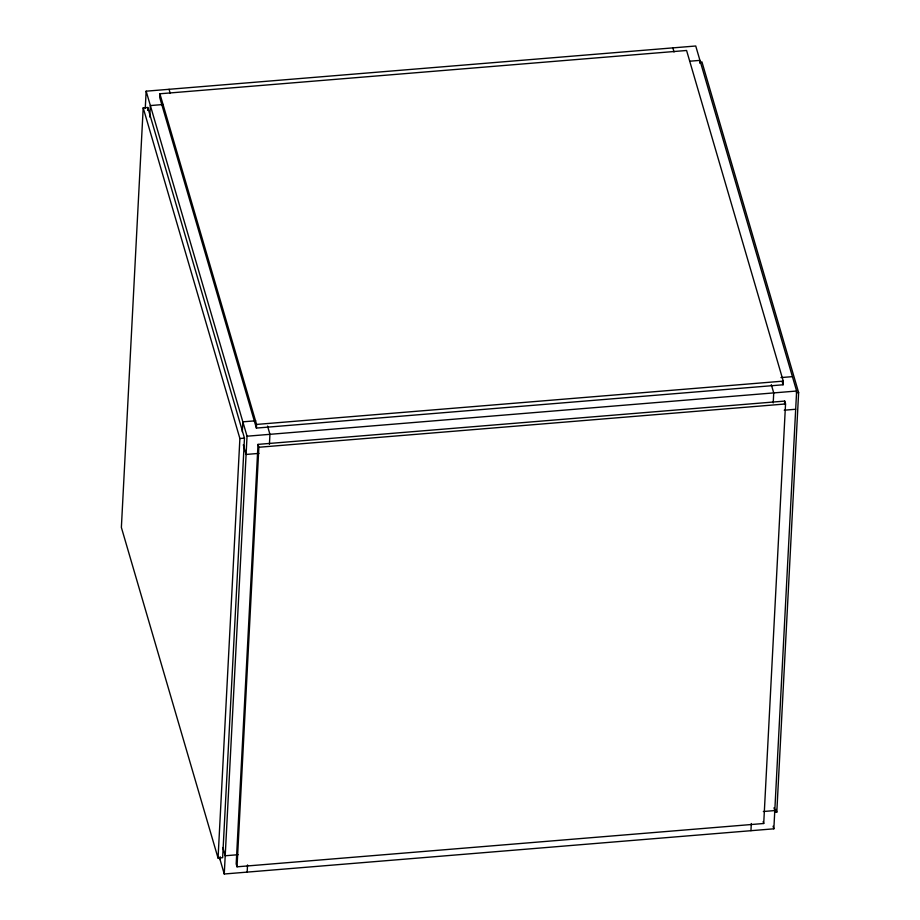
<?xml version="1.0" encoding="UTF-8"?>
<svg xmlns="http://www.w3.org/2000/svg" width="920" height="920" viewBox="0 0 920 920"><rect width="100%" height="100%" fill="white"/><g stroke="black" fill="none" stroke-linecap="round" stroke-linejoin="round"><path stroke-width="1.38" d="M143.198 107.87L121.371 527.424L218.052 858.072L222.64 857.693L244.467 438.138L147.775 107.502L143.198 107.87L239.89 438.518L218.052 858.072M145.256 108.41L146.153 91.183L695.738 46L796.628 391.023L773.846 828.817L224.261 874L219.443 857.509M147.637 110.365L147.775 107.502M149.764 117.047L150.362 105.57L163.242 104.501M159.896 93.782L159.701 97.439L256.392 428.076L783.081 384.778L783.265 381.122L686.584 50.485L159.896 93.782L256.577 424.43L256.392 428.076M220.052 859.625L220.202 856.75M242.316 431.882L242.845 421.831L255.725 420.773M224.261 874L247.043 436.206L146.153 91.183M258.014 444.383L236.187 863.937L237.026 866.812L763.715 823.503L785.542 403.96L784.702 401.085L258.014 444.383L258.865 447.258L237.026 866.812M247.158 872.114L247.537 864.938M269.422 444.371L269.939 434.32L267.536 426.075M699.798 63.25L699.947 60.375L689.919 61.203M750.95 830.691L751.318 823.515M773.202 402.948L773.731 392.897L771.317 384.652M784.553 403.949L784.702 401.085M774.513 812.314L776.802 812.13L798.629 392.575L701.948 61.927L699.66 62.123M780.976 377.579L792.431 376.648M256.577 424.43L783.265 381.122M247.043 436.206L796.628 391.023M239.89 438.518L244.467 438.138M796.341 392.759L798.629 392.575M258.865 447.258L785.542 403.96M258.98 453.387L246.1 454.445L243.282 444.831M784.231 410.205L795.685 409.262M238.096 854.703L225.216 855.761L222.801 847.515M763.347 811.509L774.801 810.566L773.996 807.817M782.276 382.018L783.081 384.778M672.842 47.886L674.049 52.003M775.997 809.37L776.802 812.13M773.087 826.194L773.846 828.817M763.151 821.594L763.715 823.503M169.05 89.309L170.257 93.426"/></g></svg>
